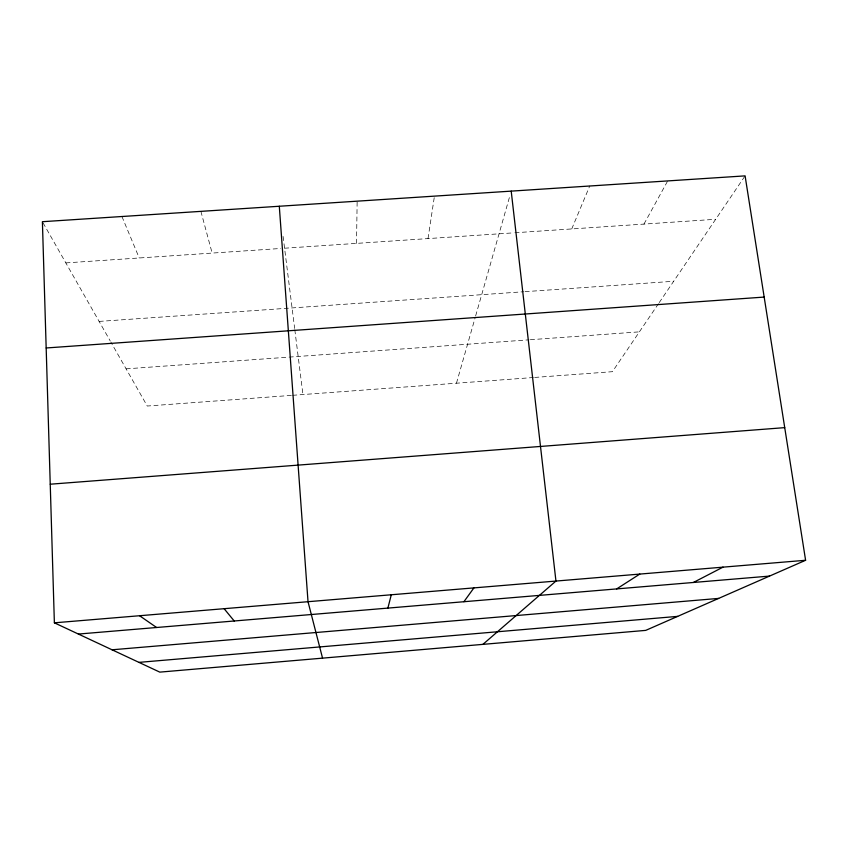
<?xml version="1.0" encoding="UTF-8"?>
<svg xmlns="http://www.w3.org/2000/svg" width="848" height="848" viewBox="0 0 848 848"><rect width="100%" height="100%" fill="white"/><g stroke="black" fill="none" stroke-linecap="round" stroke-linejoin="round"><path stroke-width="0.64" stroke-dasharray="4.24 3.18" d="M356.531 243.387L357.146 201.177M428.017 238.595L434.452 196.132M456.457 383.211L475.304 317.12M475.654 315.869L509.775 196.153M571.732 228.949L589.731 186.009M643.95 224.095L667.694 180.931M658.472 303.701L612.404 371.689L534.685 377.434M659.203 302.63L745.095 175.875M291.32 395.401L147.255 406.033L110.791 341.935M292.613 395.306L533.381 377.53M126.108 368.859L287.79 357.209M289.083 357.114L529.046 339.815M530.35 339.719L639.392 331.854M99.121 321.413L523.735 291.744M525.05 291.659L673.672 281.271M65.837 262.901L280.624 248.485M284.568 248.22L513.581 232.85M514.906 232.755L715.68 219.282M43.047 222.844L110.145 340.79M121.932 216.516L139.231 257.972M200.891 211.364L212.138 253.086M283.084 236.412L294.648 328.441M294.807 329.724L302.948 394.543"/><path stroke-width="1.27" d="M387.886 608.101L391.288 594.777M463.909 601.72L473.926 587.887M482.915 644.363L555.949 581.06L511.206 191.129M616.666 588.915L639.805 574.075M693.367 582.481L723.026 567.142M805.6 560.274L645.72 630.382L159.795 672.125L54.378 622.824L42.4 221.699L745.095 175.875L805.6 560.274L54.378 622.824M112.042 649.791L718.638 598.412M138.945 662.373L677.658 616.379M78.387 634.06L769.528 576.089M50.244 484.208L784.718 427.636M46.174 347.977L764.175 297.076M139.57 615.733L156.583 627.499M224.116 608.694L234.218 620.99M322.547 658.143L308.025 601.709L279.299 206.255"/></g></svg>
